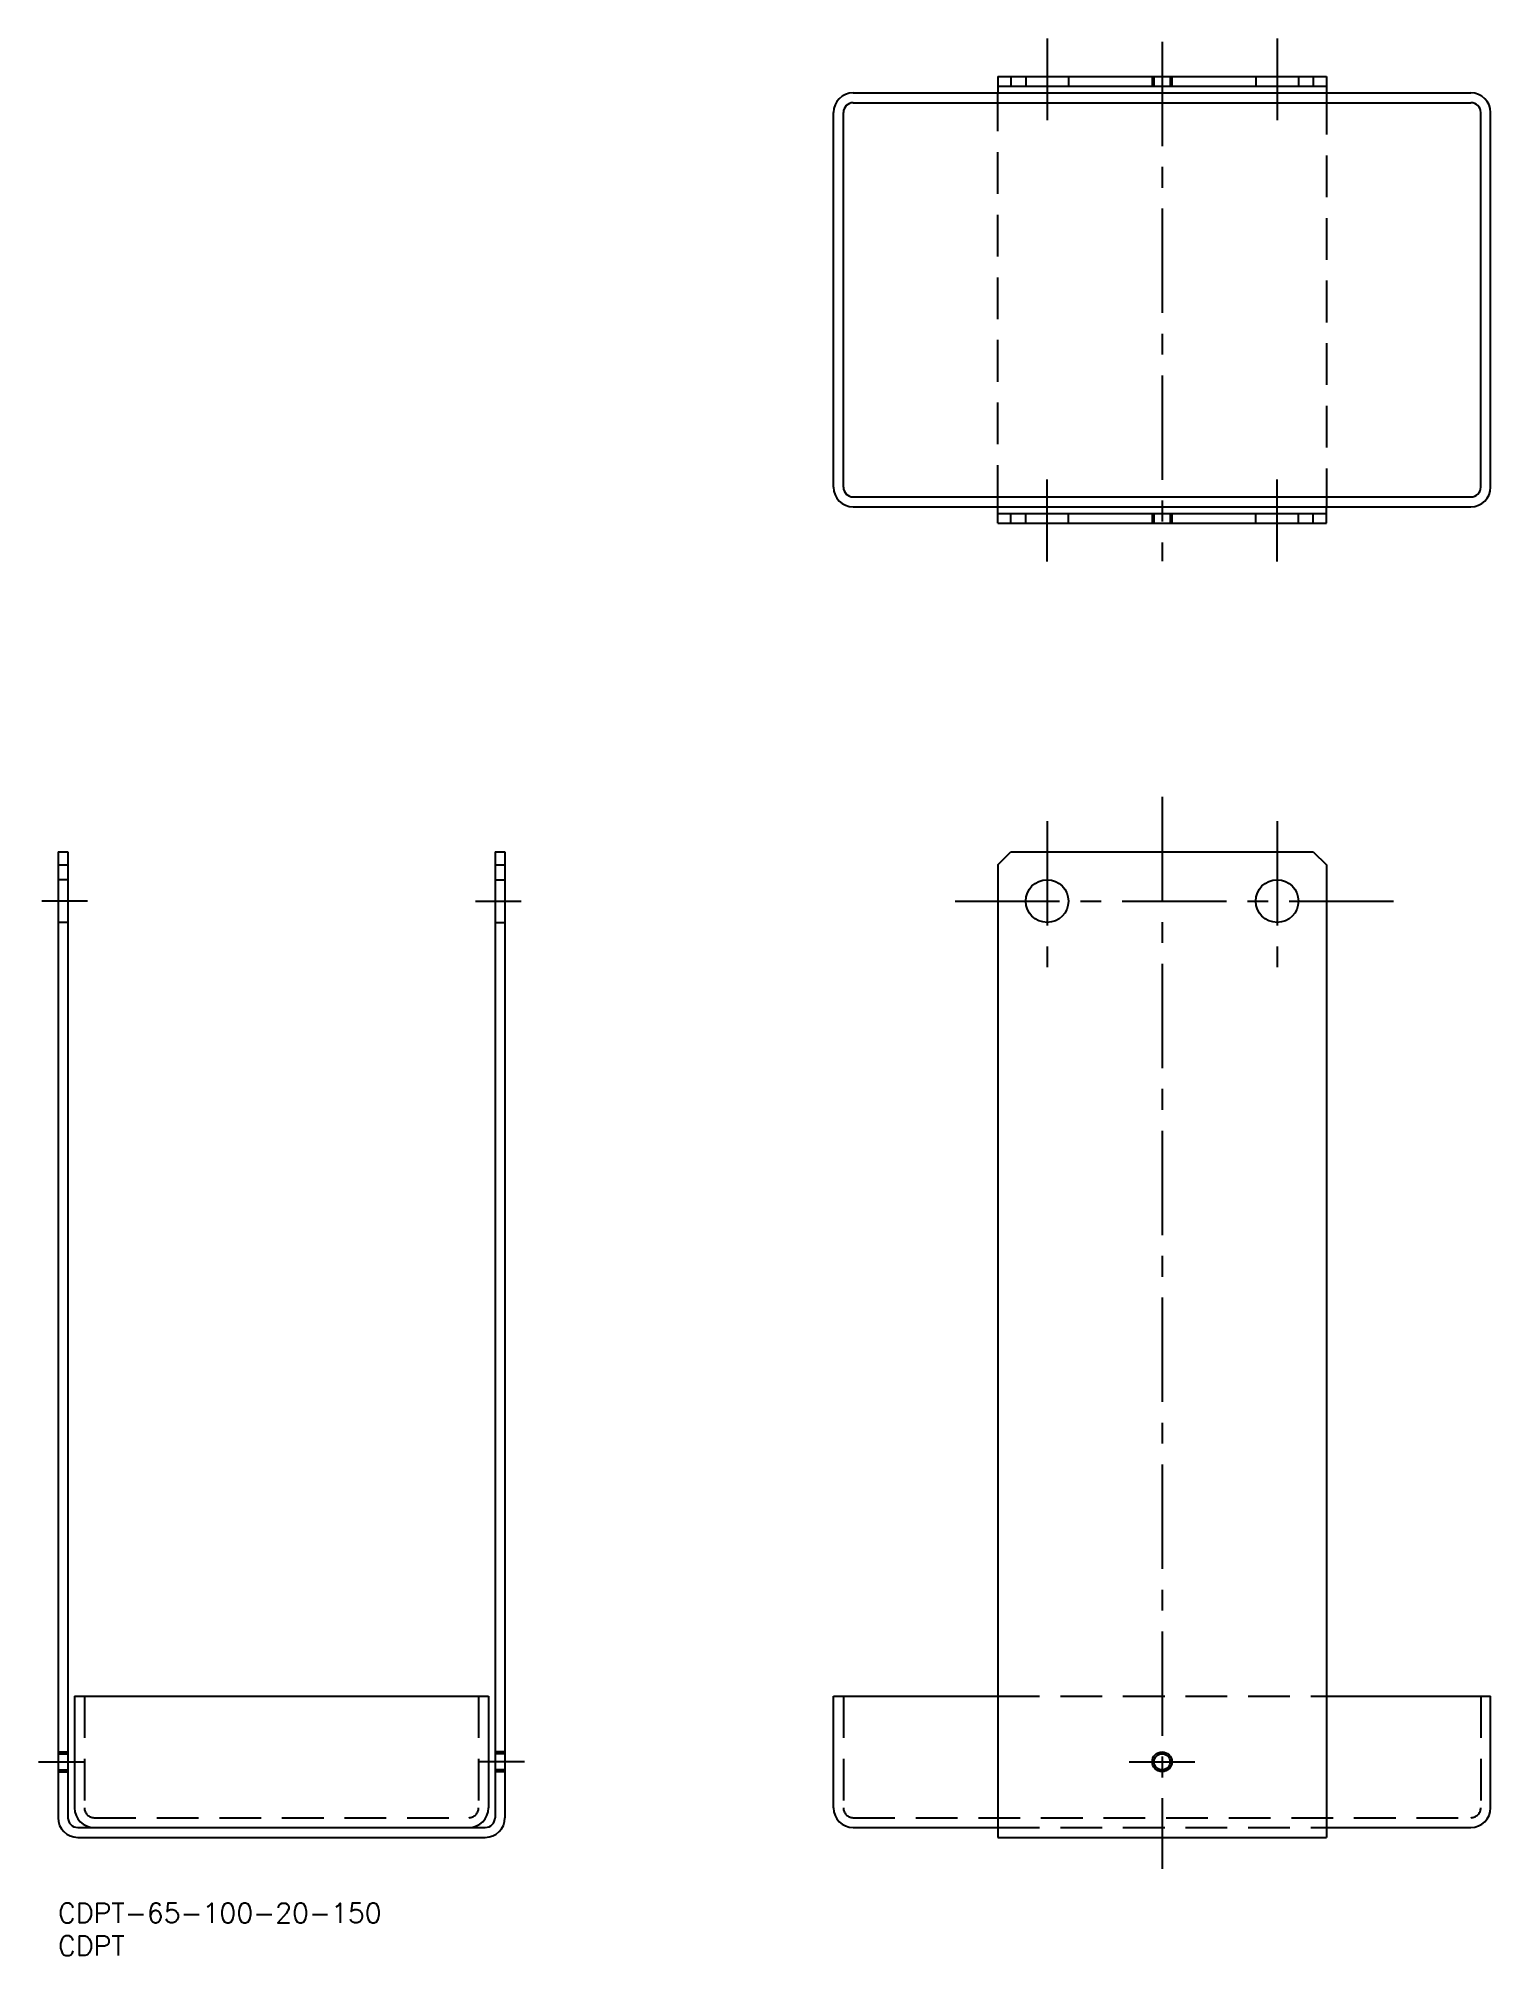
# Model space of a CAD drawing. Extents: x -3 to 218, y -8 to 284.
import ezdxf

# ---------------------------------------------------------------- set-up
doc = ezdxf.new("R2010")
doc.units = 0
doc.header["$LTSCALE"] = 0.5
doc.linetypes.add('CENTER', pattern=[50.8, 31.75, -6.35, 6.35, -6.35])
doc.linetypes.add('DASHED', pattern=[19.05, 12.7, -6.35])
doc.layers.get('0').update_dxf_attribs({"linetype": 'CONTINUOUS'})
for name, color, linetype in [('MSM_CENTER', 1, 'CENTER'), ('MSM_CONTINUOUS', 7, 'CONTINUOUS'), ('MSM_DASHED', 4, 'DASHED'), ('MSM_NARROW', 5, 'CONTINUOUS'), ('MSM_PART_NUMBER', 7, 'CONTINUOUS')]:
    doc.layers.add(name, color=color, linetype=linetype)
doc.styles.get("Standard").update_dxf_attribs({"font": 'txt.shx', "height": 3, "bigfont": 'bigfont.shx'})

# ---------------------------------------------------------------- blocks, each defined once
blk = doc.blocks.new('*U42')
at = {"layer": 'MSM_PART_NUMBER'}
blk.add_text('CDPT-65-100-20-150', height=3, dxfattribs=at).set_placement((0, -3))
blk = doc.blocks.new('*U43')
at = {"layer": 'MSM_PART_NUMBER'}
blk.add_text('CDPT', height=3, dxfattribs=at).set_placement((0, -8))

msp = doc.modelspace()

# ---------------------------------------------------------------- linework, layer by layer
for p, q in [((0, 22.73), (1.5, 22.73)), ((68, 22.73), (66.5, 22.73)), ((0, 20.27), (1.5, 20.27)), ((68, 20.27), (66.5, 20.27))]:
    msp.add_line(p, q)
at = {"layer": 'MSM_CENTER'}
for p, q in [((150.5, 283.8), (150.5, 271.34)), ((168, 283.29), (168, 204.25)), ((185.5, 283.8), (185.5, 271.34)), ((150.5, 204.2), (150.5, 216.66)), ((185.5, 204.2), (185.5, 216.66)), ((168, 168.35), (168, 5.23)), ((150.5, 164.65), (150.5, 140.35)), ((185.5, 164.65), (185.5, 140.35)), ((4.5, 152.5), (-2.48, 152.5)), ((63.5, 152.5), (70.48, 152.5)), ((136.53, 152.5), (203.24, 152.5)), ((-3, 21.5), (3.98, 21.5)), ((71, 21.5), (64.02, 21.5)), ((163, 21.5), (173, 21.5))]:
    msp.add_line(p, q, dxfattribs=at)
at = {"layer": 'MSM_CONTINUOUS'}
for p, q in [((143, 278), (193, 278)), ((143, 278), (143, 275.5)), ((145, 278), (145, 276.5)), ((191, 278), (191, 276.5)), ((193, 278), (193, 275.5)), ((121, 275.5), (215, 275.5)), ((143, 276.5), (193, 276.5)), ((118, 215.5), (118, 272.5)), ((119.5, 215.5), (119.5, 272.5)), ((121, 274), (215, 274)), ((216.5, 215.5), (216.5, 272.5)), ((218, 215.5), (218, 272.5)), ((121, 214), (215, 214)), ((121, 212.5), (215, 212.5)), ((143, 210), (143, 212.5)), ((143, 211.5), (193, 211.5)), ((145, 210), (145, 211.5)), ((191, 210), (191, 211.5)), ((193, 210), (193, 212.5)), ((143, 210), (193, 210)), ((0, 160), (1.5, 160)), ((0, 160), (0, 13)), ((0, 158), (1.5, 158)), ((1.5, 160), (1.5, 13)), ((66.5, 160), (68, 160)), ((66.5, 160), (66.5, 13)), ((66.5, 158), (68, 158)), ((68, 160), (68, 13)), ((143, 158), (145, 160)), ((143, 158), (143, 10)), ((145, 160), (191, 160)), ((191, 160), (193, 158)), ((193, 158), (193, 10)), ((2.5, 31.5), (2.5, 14.5)), ((2.5, 31.5), (65.5, 31.5)), ((65.5, 31.5), (65.5, 14.5)), ((118, 14.5), (118, 31.5)), ((118, 31.5), (143, 31.5)), ((193, 31.5), (218, 31.5)), ((218, 14.5), (218, 31.5)), ((3, 11.5), (65, 11.5)), ((3, 10), (65, 10)), ((121, 11.5), (143, 11.5)), ((143, 10), (193, 10)), ((193, 11.5), (215, 11.5))]:
    msp.add_line(p, q, dxfattribs=at)
for centre, radius in [((150.5, 152.5), 3.25), ((185.5, 152.5), 3.25), ((168, 21.5), 1.23)]:
    msp.add_circle(centre, radius, dxfattribs=at)
for centre, radius, start, end in [((121, 272.5), 3, 90, 180), ((215, 272.5), 3, 0, 90), ((121, 272.5), 1.5, 90, 180), ((215, 272.5), 1.5, 0, 90), ((121, 215.5), 3, 180, 270), ((121, 215.5), 1.5, 180, 270), ((215, 215.5), 1.5, 270, 0), ((215, 215.5), 3, 270, 0), ((3, 13), 3, 180, 270), ((3, 13), 1.5, 180, 270), ((5.5, 14.5), 3, 180, 270), ((62.5, 14.5), 3, 270, 0), ((65, 13), 3, 270, 0), ((65, 13), 1.5, 270, 0), ((121, 14.5), 3, 180, 270), ((215, 14.5), 3, 270, 0)]:
    msp.add_arc(centre, radius, start, end, dxfattribs=at)
at = {"layer": 'MSM_DASHED'}
for p, q in [((147.25, 278), (147.25, 276.5)), ((153.75, 278), (153.75, 276.5)), ((166.77, 278), (166.77, 276.5)), ((169.23, 278), (169.23, 276.5)), ((182.25, 278), (182.25, 276.5)), ((188.75, 278), (188.75, 276.5)), ((143, 212.5), (143, 275.5)), ((193, 275.5), (193, 212.5)), ((147.25, 210), (147.25, 211.5)), ((153.75, 210), (153.75, 211.5)), ((166.77, 211.5), (166.77, 210)), ((169.23, 211.5), (169.23, 210)), ((182.25, 210), (182.25, 211.5)), ((188.75, 210), (188.75, 211.5)), ((1.5, 155.75), (0, 155.75)), ((66.5, 155.75), (68, 155.75)), ((1.5, 149.25), (0, 149.25)), ((66.5, 149.25), (68, 149.25)), ((4, 31.5), (4, 14.5)), ((64, 31.5), (64, 14.5)), ((119.5, 31.5), (119.5, 14.5)), ((143, 31.5), (193, 31.5)), ((216.5, 31.5), (216.5, 14.5)), ((5.5, 13), (62.5, 13)), ((121, 13), (215, 13)), ((143, 11.5), (193, 11.5))]:
    msp.add_line(p, q, dxfattribs=at)
for centre, start, end in [((5.5, 14.5), 180, 270), ((62.5, 14.5), 270, 0), ((121, 14.5), 180, 270), ((215, 14.5), 270, 0)]:
    msp.add_arc(centre, 1.5, start, end, dxfattribs=at)
at = {"layer": 'MSM_NARROW'}
for p, q in [((166.5, 278), (166.5, 276.5)), ((169.5, 278), (169.5, 276.5)), ((166.5, 211.5), (166.5, 210)), ((169.5, 211.5), (169.5, 210)), ((0, 23), (1.5, 23)), ((68, 23), (66.5, 23)), ((0, 20), (1.5, 20)), ((68, 20), (66.5, 20))]:
    msp.add_line(p, q, dxfattribs=at)
msp.add_circle((168, 21.5), 1.5, dxfattribs=at)

# ---------------------------------------------------------------- block references
at = {"layer": 'MSM_CONTINUOUS'}
for name in ['*U42', '*U43']:
    msp.add_blockref(name, (0, 0), dxfattribs=at)

doc.saveas('drawing.dxf')
